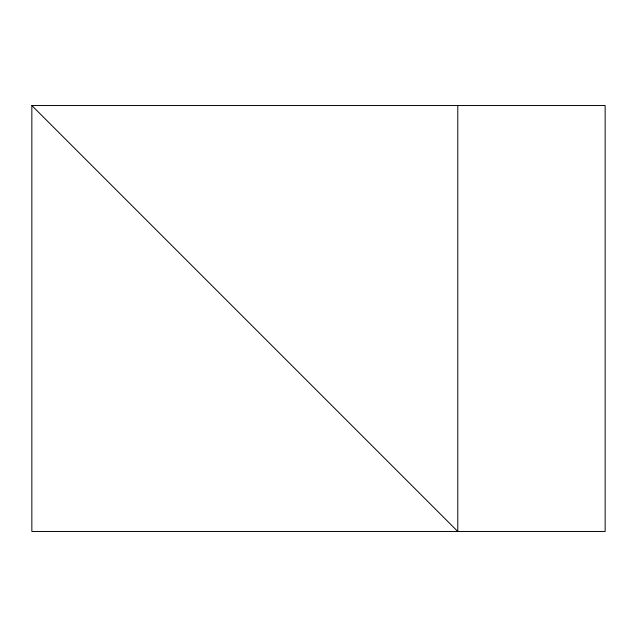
<?xml version="1.0" encoding="UTF-8"?>
<svg xmlns="http://www.w3.org/2000/svg" width="637" height="637" viewBox="0 0 637 637"><rect width="100%" height="100%" fill="white"/><g stroke="black" fill="none" stroke-linecap="round" stroke-linejoin="round"><path stroke-width="0.96" d="M31.85 105.535L605.15 105.535L605.15 531.465L31.85 531.465L31.85 105.535L457.78 531.465L457.78 105.535"/></g></svg>
